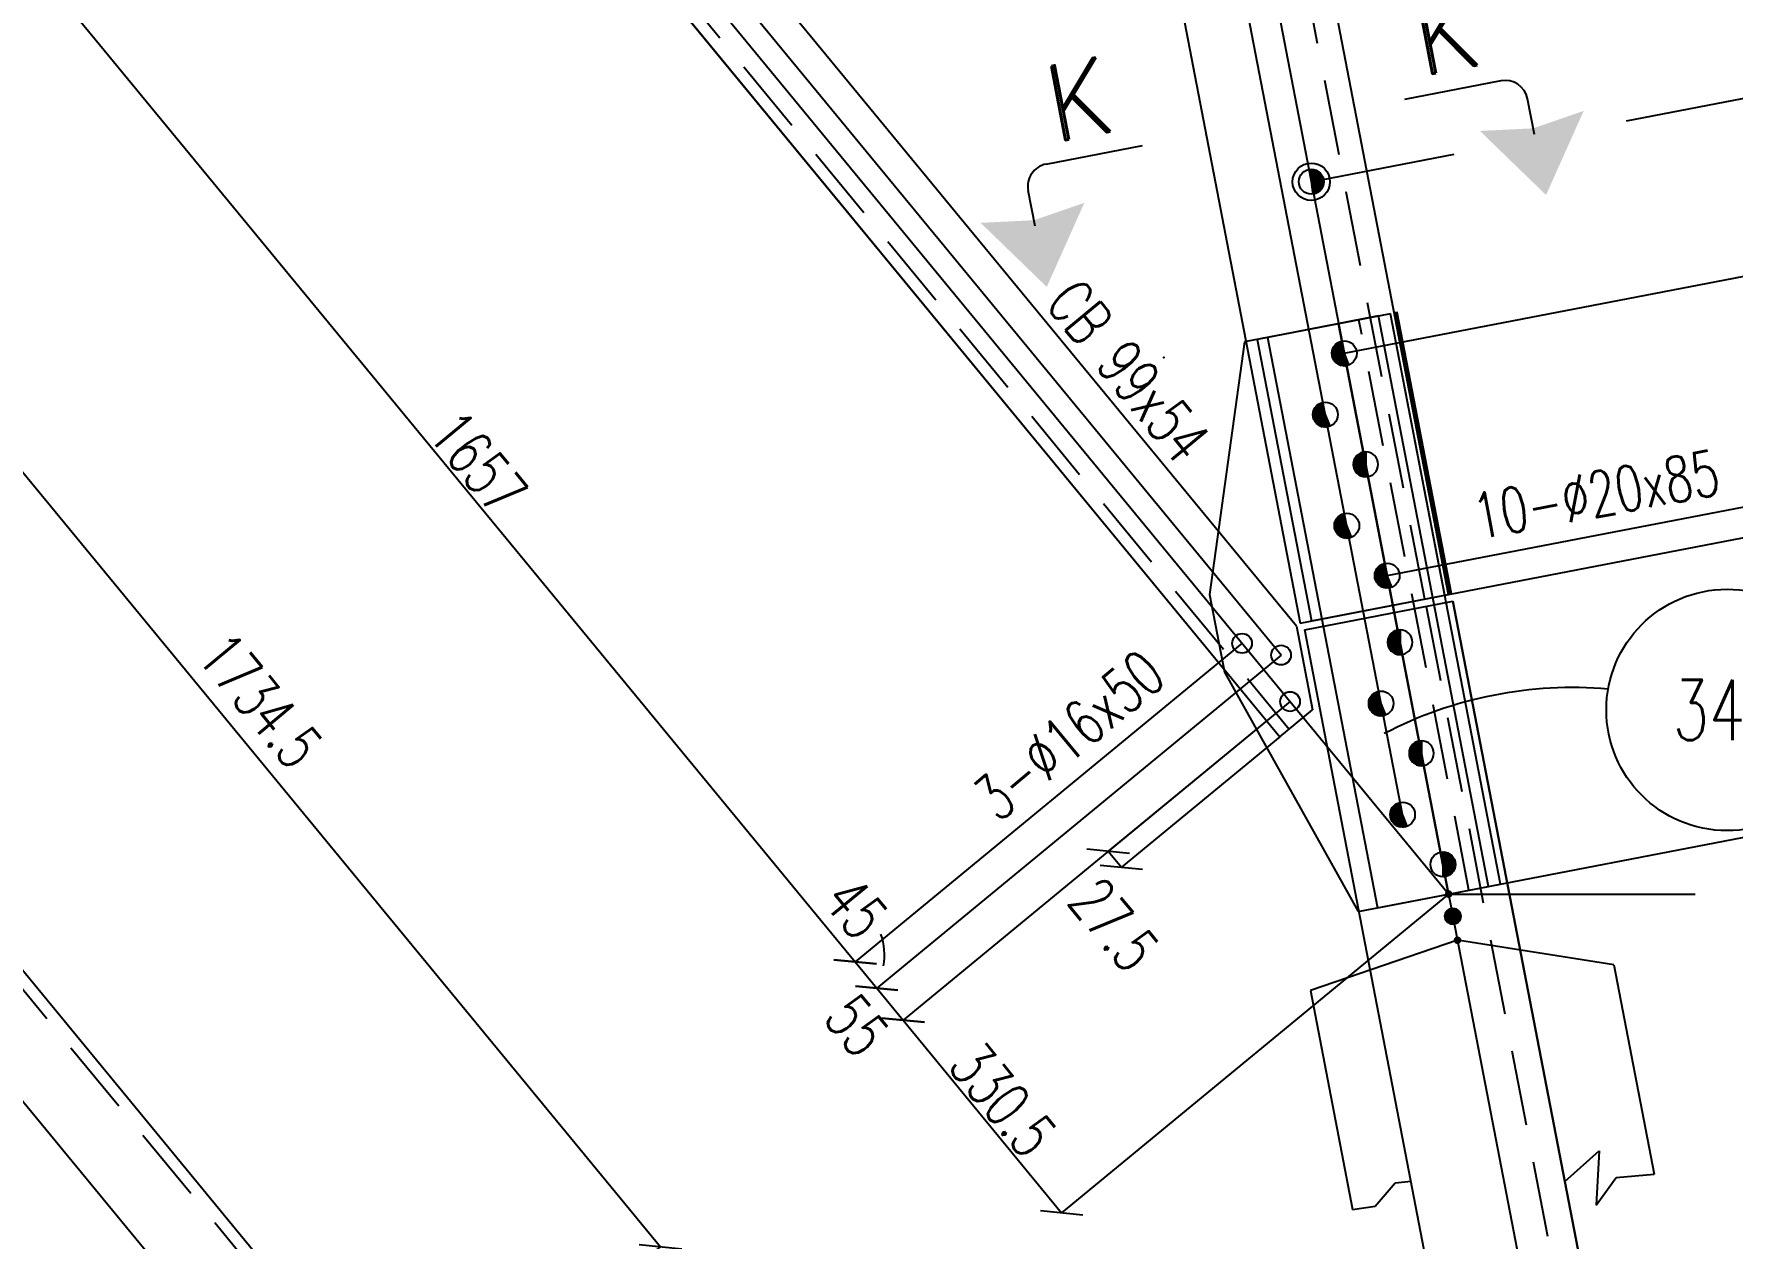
# Model space of a CAD drawing. Extents: x 686686 to 702906, y -4957 to 6593.
# Drawn here: x 694872 to 697122, y -3301 to -1704 of the extents above; entities that cross this region are included whole.
import ezdxf
from ezdxf.enums import TextEntityAlignment as Align

# ---------------------------------------------------------------- set-up
doc = ezdxf.new("R2010")
doc.units = 0
doc.header["$LTSCALE"] = 200
doc.header["$MEASUREMENT"] = 0
doc.linetypes.add('DASHED', pattern=[0.75, 0.5, -0.25])
doc.layers.get('0').update_dxf_attribs({"linetype": 'CONTINUOUS'})
for name, color, linetype in [('ASSI', 6, 'CONTINUOUS'), ('BOLLINI_1', 7, 'CONTINUOUS'), ('FORI', 2, 'CONTINUOUS'), ('LINEA_ANG', 2, 'CONTINUOUS'), ('LINEE_PIASTRA', 2, 'CONTINUOUS'), ('LINEE_PIASTRE', 2, 'CONTINUOUS'), ('LP', 3, 'CONTINUOUS'), ('LS', 7, 'CONTINUOUS'), ('LSP', 3, 'CONTINUOUS'), ('PIASTRE', 5, 'CONTINUOUS'), ('QT_MPR', 7, 'CONTINUOUS'), ('QT_MSP', 7, 'CONTINUOUS'), ('TRAT-Y', 7, 'DASHED')]:
    doc.layers.add(name, color=color, linetype=linetype)
doc.styles.add('QUOTE', font='ROMANS8.SHX', dxfattribs={"width": 0.7})
doc.styles.add('RD', font='ROMAND8.SHX', dxfattribs={"width": 0.7})
doc.styles.add('RQL', font='ROMANS8.SHX', dxfattribs={"width": 0.7})
doc.styles.add('RS', font='ROMANS8.shx', dxfattribs={"width": 0.7})
doc.styles.get("Standard").update_dxf_attribs({"font": 'ROMANS8.SHX', "width": 0.7})
doc.dimstyles.new('TRATTO', dxfattribs={"dimscale": 0, "dimtxt": 60, "dimasz": 40, "dimexe": 0, "dimexo": 0, "dimgap": 5, "dimtad": 1, "dimrnd": 0.5, "dimdsep": 46, "dimtxsty": 'RS', "dimblk1": 'OBLIQUE', "dimblk2": 'OBLIQUE', "dimsah": 1, "dimcen": 0.09, "dimclrd": 2, "dimclre": 2, "dimclrt": 7, "dimadec": 0, "dimazin": 0, "dimtfac": 1, "dimtix": 1, "dimtmove": 2, "dimatfit": 3, "dimfxl": 1, "dimtolj": 1, "dimtzin": 0, "dimarcsym": 0})

# ---------------------------------------------------------------- blocks, each defined once
blk = doc.blocks.new('MRKR_98')
blk.add_point((0, 0))
at = {"color": 7, "style": 'QUOTE', "width": 0.5, "flags": 1}
for tag, p in [('TI', (3.73, 6.83)), ('DI_S', (3.73, 6.42)), ('D_S', (3.73, 6.02)), ('E_S', (3.73, 5.68)), ('AUX2', (3.71, 4.93)), ('NFORI', (3.72, 5.3)), ('FAM', (3.73, 4.55)), ('AUX1', (3.73, 4.19)), ('COMMESSA', (3.73, 3.85)), ('MD', (3.73, 3.51)), ('MP', (3.73, 3.16)), ('LARGHEZZA', (3.73, 2.82)), ('SPESSORE', (3.73, 2.48)), ('NP', (3.73, 2.14)), ('SV', (3.73, 1.79)), ('PESO', (3.73, 1.45)), ('QUA', (3.73, 1.11)), ('LUN', (3.73, 0.76)), ('PROF', (3.73, 0.42)), ('POS', (3.73, 0.08))]:
    blk.add_attdef(tag, p, '', height=0.2, dxfattribs=at)
at = {"color": 7, "flags": 1}
for tag, p in [('LAV1', (5.26, 6.88)), ('LAV2', (5.26, 6.55)), ('LAV3', (5.26, 6.21)), ('LAV4', (5.26, 5.88)), ('LAV5', (5.26, 5.55)), ('LAV6', (5.26, 5.21)), ('LAV7', (5.26, 4.88)), ('LAV8', (5.26, 4.55)), ('LAV9', (5.26, 4.21)), ('LAV10', (5.26, 3.88))]:
    blk.add_attdef(tag, p, '', height=0.2, dxfattribs=at)
blk = doc.blocks.new('20')
at = {"color": 0}
for p, q in [((0, 0.98), (0.02, 1)), ((0, 0.94), (0.06, 1)), ((1, -0.01), (0, 0.99)), ((0, 0.89), (0.1, 0.99)), ((0, 0.85), (0.14, 0.99)), ((0, 0.8), (0.18, 0.98)), ((0, 0.76), (0.22, 0.98)), ((0, 0.71), (0.25, 0.97)), ((0, 0.67), (0.29, 0.96)), ((1, -0.05), (0, 0.95)), ((0, 0.62), (0.32, 0.95)), ((0, 0.58), (0.36, 0.93)), ((0, 0.53), (0.39, 0.92)), ((0, 0.49), (0.42, 0.91)), ((1, -0.09), (0, 0.9)), ((0, 0.44), (0.45, 0.89)), ((0, 0.4), (0.48, 0.88)), ((0.99, -0.13), (0, 0.86)), ((0, 0.35), (0.51, 0.86)), ((0, 0.31), (0.54, 0.84)), ((0, 0.26), (0.56, 0.83)), ((0.99, -0.17), (0, 0.81)), ((0, 0.22), (0.59, 0.81)), ((0, 0.17), (0.61, 0.79)), ((0.98, -0.21), (0, 0.77)), ((0, 0.13), (0.64, 0.77)), ((0, 0.08), (0.66, 0.75)), ((0, 0.04), (0.69, 0.73)), ((0.97, -0.25), (0, 0.72)), ((0, -0.01), (0.71, 0.7)), ((0.96, -0.28), (0, 0.68)), ((0, -0.05), (0.73, 0.68)), ((0, -0.1), (0.75, 0.66)), ((0.95, -0.32), (0, 0.63)), ((0, -0.14), (0.77, 0.63)), ((0, -0.19), (0.79, 0.61)), ((0.94, -0.35), (0, 0.59)), ((0, -0.23), (0.81, 0.58)), ((0, -0.28), (0.83, 0.56)), ((0.92, -0.38), (0, 0.54)), ((0, -0.32), (0.85, 0.53)), ((0.91, -0.41), (0, 0.5)), ((0, -0.36), (0.87, 0.5)), ((0, -0.41), (0.88, 0.47)), ((0.9, -0.44), (0, 0.45)), ((0, -0.45), (0.9, 0.44)), ((0.88, -0.47), (0, 0.41)), ((0, -0.5), (0.91, 0.41)), ((0, -0.54), (0.92, 0.38)), ((0.87, -0.5), (0, 0.36)), ((0, -0.59), (0.94, 0.35)), ((0.85, -0.53), (0, 0.32)), ((0, -0.63), (0.95, 0.31)), ((0, -0.68), (0.96, 0.28)), ((0.83, -0.56), (0, 0.27)), ((0, -0.72), (0.97, 0.25)), ((0.81, -0.58), (0, 0.23)), ((0, -0.77), (0.98, 0.21)), ((0.79, -0.61), (0, 0.18)), ((0, -0.81), (0.99, 0.17)), ((0.77, -0.63), (0, 0.14)), ((0, -0.86), (0.99, 0.13)), ((0.75, -0.66), (0, 0.09)), ((0, -0.9), (1, 0.09)), ((0.73, -0.68), (0, 0.05)), ((0, -0.95), (1, 0.05)), ((0.71, -0.7), (0, 0.01)), ((0, -0.99), (1, 0.01)), ((1, 0.04), (0.04, 1)), ((1, 0.09), (0.09, 1)), ((0.99, 0.14), (0.14, 0.99)), ((0.98, 0.19), (0.19, 0.98)), ((0.97, 0.25), (0.25, 0.97)), ((0.95, 0.31), (0.31, 0.95)), ((0.92, 0.38), (0.38, 0.92)), ((0.88, 0.47), (0.47, 0.88)), ((0.81, 0.59), (0.59, 0.81)), ((0.69, -0.73), (0, -0.04)), ((0.66, -0.75), (0, -0.08)), ((0.64, -0.77), (0, -0.13)), ((0.61, -0.79), (0, -0.17)), ((0.59, -0.81), (0, -0.22)), ((0.56, -0.83), (0, -0.26)), ((0.54, -0.84), (0, -0.31)), ((0.51, -0.86), (0, -0.35)), ((0.48, -0.88), (0, -0.4)), ((0.45, -0.89), (0, -0.44)), ((0.42, -0.91), (0, -0.49)), ((0.39, -0.92), (0, -0.53)), ((0.36, -0.93), (0, -0.58)), ((0.32, -0.95), (0, -0.62)), ((0.29, -0.96), (0, -0.67)), ((0.25, -0.97), (0, -0.71)), ((0.22, -0.98), (0, -0.76)), ((0.18, -0.98), (0, -0.8)), ((0.14, -0.99), (0, -0.85)), ((0.1, -0.99), (0, -0.89)), ((0.04, -1), (1, -0.04)), ((0.09, -1), (1, -0.09)), ((0.14, -0.99), (0.99, -0.14)), ((0.19, -0.98), (0.98, -0.19)), ((0.25, -0.97), (0.97, -0.25)), ((0.31, -0.95), (0.95, -0.31)), ((0.38, -0.92), (0.92, -0.38)), ((0.47, -0.88), (0.88, -0.47)), ((0.59, -0.81), (0.81, -0.59))]:
    blk.add_line(p, q, dxfattribs=at)
blk.add_line((0, 1), (0, -1))
blk.add_circle((0, 0), 1)
blk = doc.blocks.new('ASSE98')
blk.add_line((0, 0), (1, 0))
at = {"color": 7, "style": 'QUOTE', "width": 0.5, "flags": 1}
for tag, p in [('TI', (1.38308, 6.82731)), ('DI_S', (1.38308, 6.42178)), ('D_S', (1.38308, 6.02092)), ('E_S', (1.38308, 5.68065)), ('NFORI', (1.36454, 5.29792)), ('ALAR', (1.36349, 4.93246)), ('FAM', (1.3775, 4.54645)), ('ALA', (1.38308, 4.19257)), ('DISP2', (1.38308, 3.84971)), ('DISP1', (1.38308, 3.50686)), ('PINZAF', (1.38308, 3.164)), ('PINZAI', (1.38308, 2.82114)), ('TRP', (1.38308, 2.47829)), ('NP', (1.38308, 2.13543)), ('SV', (1.38308, 1.79257)), ('PESO', (1.38308, 1.44971)), ('QUA', (1.38308, 1.10686)), ('LUN', (1.38308, 0.764)), ('PROF', (1.38308, 0.42114)), ('POS', (1.38308, 0.07829))]:
    blk.add_attdef(tag, p, '', height=0.2, dxfattribs=at)
at = {"color": 7, "flags": 1}
for tag, p in [('LAV1', (3.07431, 6.82847)), ('LAV2', (3.07431, 6.49513)), ('LAV3', (3.07431, 6.1618)), ('LAV4', (3.07431, 5.82847)), ('LAV5', (3.07431, 5.49513)), ('LAV6', (3.07431, 5.1618)), ('LAV7', (3.07431, 4.82847)), ('LAV8', (3.07431, 4.49513)), ('LAV9', (3.07431, 4.1618)), ('LAV10', (3.07431, 3.82847))]:
    blk.add_attdef(tag, p, '', height=0.2, dxfattribs=at)
blk = doc.blocks.new('16')
blk.add_circle((0, 0), 1)
blk = doc.blocks.new('P20')
at = {"color": 0}
for p, q in [((0, 0.98), (0.02, 1)), ((0, 0.94), (0.06, 1)), ((1, -0.01), (0, 0.99)), ((0, 0.89), (0.1, 0.99)), ((0, 0.85), (0.14, 0.99)), ((0, 0.8), (0.18, 0.98)), ((0, 0.76), (0.22, 0.98)), ((0, 0.71), (0.25, 0.97)), ((0, 0.67), (0.29, 0.96)), ((1, -0.05), (0, 0.95)), ((0, 0.62), (0.32, 0.95)), ((0, 0.58), (0.36, 0.93)), ((0, 0.53), (0.39, 0.92)), ((0, 0.49), (0.42, 0.91)), ((1, -0.09), (0, 0.9)), ((0, 0.44), (0.45, 0.89)), ((0, 0.4), (0.48, 0.88)), ((0.99, -0.13), (0, 0.86)), ((0, 0.35), (0.51, 0.86)), ((0, 0.31), (0.54, 0.84)), ((0, 0.26), (0.56, 0.83)), ((0.99, -0.17), (0, 0.81)), ((0, 0.22), (0.59, 0.81)), ((0, 0.17), (0.61, 0.79)), ((0.98, -0.21), (0, 0.77)), ((0, 0.13), (0.64, 0.77)), ((0, 0.08), (0.66, 0.75)), ((0, 0.04), (0.69, 0.73)), ((0.97, -0.25), (0, 0.72)), ((0, -0.01), (0.71, 0.7)), ((0.96, -0.28), (0, 0.68)), ((0, -0.05), (0.73, 0.68)), ((0, -0.1), (0.75, 0.66)), ((0.95, -0.32), (0, 0.63)), ((0, -0.14), (0.77, 0.63)), ((0, -0.19), (0.79, 0.61)), ((0.94, -0.35), (0, 0.59)), ((0, -0.23), (0.81, 0.58)), ((0, -0.28), (0.83, 0.56)), ((0.92, -0.38), (0, 0.54)), ((0, -0.32), (0.85, 0.53)), ((0.91, -0.41), (0, 0.5)), ((0, -0.36), (0.87, 0.5)), ((0, -0.41), (0.88, 0.47)), ((0.9, -0.44), (0, 0.45)), ((0, -0.45), (0.9, 0.44)), ((0.88, -0.47), (0, 0.41)), ((0, -0.5), (0.91, 0.41)), ((0, -0.54), (0.92, 0.38)), ((0.87, -0.5), (0, 0.36)), ((0, -0.59), (0.94, 0.35)), ((0.85, -0.53), (0, 0.32)), ((0, -0.63), (0.95, 0.31)), ((0, -0.68), (0.96, 0.28)), ((0.83, -0.56), (0, 0.27)), ((0, -0.72), (0.97, 0.25)), ((0.81, -0.58), (0, 0.23)), ((0, -0.77), (0.98, 0.21)), ((0.79, -0.61), (0, 0.18)), ((0, -0.81), (0.99, 0.17)), ((0.77, -0.63), (0, 0.14)), ((0, -0.86), (0.99, 0.13)), ((0.75, -0.66), (0, 0.09)), ((0, -0.9), (1, 0.09)), ((0.73, -0.68), (0, 0.05)), ((0, -0.95), (1, 0.05)), ((0.71, -0.7), (0, 0.01)), ((0, -0.99), (1, 0.01)), ((1, 0.04), (0.04, 1)), ((1, 0.09), (0.09, 1)), ((0.99, 0.14), (0.14, 0.99)), ((0.98, 0.19), (0.19, 0.98)), ((0.97, 0.25), (0.25, 0.97)), ((0.95, 0.31), (0.31, 0.95)), ((0.92, 0.38), (0.38, 0.92)), ((0.88, 0.47), (0.47, 0.88)), ((0.81, 0.59), (0.59, 0.81)), ((0.69, -0.73), (0, -0.04)), ((0.66, -0.75), (0, -0.08)), ((0.64, -0.77), (0, -0.13)), ((0.61, -0.79), (0, -0.17)), ((0.59, -0.81), (0, -0.22)), ((0.56, -0.83), (0, -0.26)), ((0.54, -0.84), (0, -0.31)), ((0.51, -0.86), (0, -0.35)), ((0.48, -0.88), (0, -0.4)), ((0.45, -0.89), (0, -0.44)), ((0.42, -0.91), (0, -0.49)), ((0.39, -0.92), (0, -0.53)), ((0.36, -0.93), (0, -0.58)), ((0.32, -0.95), (0, -0.62)), ((0.29, -0.96), (0, -0.67)), ((0.25, -0.97), (0, -0.71)), ((0.22, -0.98), (0, -0.76)), ((0.18, -0.98), (0, -0.8)), ((0.14, -0.99), (0, -0.85)), ((0.1, -0.99), (0, -0.89)), ((0.04, -1), (1, -0.04)), ((0.09, -1), (1, -0.09)), ((0.14, -0.99), (0.99, -0.14)), ((0.19, -0.98), (0.98, -0.19)), ((0.25, -0.97), (0.97, -0.25)), ((0.31, -0.95), (0.95, -0.31)), ((0.38, -0.92), (0.92, -0.38)), ((0.47, -0.88), (0.88, -0.47)), ((0.59, -0.81), (0.81, -0.59))]:
    blk.add_line(p, q, dxfattribs=at)
for radius in [1.5, 1]:
    blk.add_circle((0, 0), radius)
blk = doc.blocks.new('_OBLIQUE')
at = {"color": 0, "linetype": 'ByBlock'}
blk.add_line((-0.5, -0.5), (0.5, 0.5), dxfattribs=at)
blk = doc.blocks.new('*D58')
at = {"layer": 'QT_MPR', "color": 2, "lineweight": -2, "transparency": 16777216}
for p, q in [((695174.5, 5308.5), (696426.5, 5549.9)), ((696426.5, 5549.9), (697998.8, -2603.1)), ((696746.8, -2844.6), (697998.8, -2603.1))]:
    blk.add_line(p, q, dxfattribs=at)
at = {"layer": 'QT_MPR', "color": 2, "lineweight": -2, "transparency": 16777216, "xscale": 40, "yscale": 40, "zscale": 40}
for p, rotation in [((696426.5, 5549.9), 100.9154326102449), ((697998.8, -2603.1), 280.9154326102449)]:
    blk.add_blockref('_OBLIQUE', p, dxfattribs=dict(at, rotation=rotation))
at = {"layer": 'QT_MPR', "color": 7, "transparency": 16777216, "insert": (697178.3, 1466.8), "char_height": 60, "attachment_point": 5, "rotation": 100.9154, "style": 'RS'}
blk.add_mtext('\\A1;8303.5', dxfattribs=at)
blk = doc.blocks.new('*D213')
at = {"layer": 'QT_MPR', "color": 2, "lineweight": -2, "transparency": 16777216}
for p, q in [((696376.4, -1214), (697387.7, -1018.9)), ((697387.7, -1018.9), (697566, -1943.2)), ((696608.6, -2127.8), (697566, -1943.2))]:
    blk.add_line(p, q, dxfattribs=at)
at = {"layer": 'QT_MPR', "color": 2, "lineweight": -2, "transparency": 16777216, "xscale": 40, "yscale": 40, "zscale": 40}
for p, rotation in [((697387.7, -1018.9), 100.9154326102449), ((697566, -1943.2), 280.9154326102449)]:
    blk.add_blockref('_OBLIQUE', p, dxfattribs=dict(at, rotation=rotation))
at = {"layer": 'QT_MPR', "color": 7, "transparency": 16777216, "insert": (697442.5, -1487.7), "char_height": 60, "attachment_point": 5, "rotation": 100.9154, "style": 'RS'}
blk.add_mtext('\\A1;941.5', dxfattribs=at)
blk = doc.blocks.new('*D72')
at = {"layer": 'QT_MPR', "color": 2, "lineweight": -2, "transparency": 16777216}
for p, q in [((696608.6, -2127.8), (697566, -1943.2)), ((697566, -1943.2), (697622.8, -2237.7)), ((696665.4, -2422.4), (697622.8, -2237.7))]:
    blk.add_line(p, q, dxfattribs=at)
at = {"layer": 'QT_MPR', "color": 2, "lineweight": -2, "transparency": 16777216, "xscale": 40, "yscale": 40, "zscale": 40}
for p, rotation in [((697566, -1943.2), 100.9154326102449), ((697622.8, -2237.7), 280.9154326102449)]:
    blk.add_blockref('_OBLIQUE', p, dxfattribs=dict(at, rotation=rotation))
at = {"layer": 'QT_MPR', "color": 7, "transparency": 16777216, "insert": (697634.7, -2076.1), "char_height": 60, "attachment_point": 5, "rotation": 100.9154, "style": 'RS'}
blk.add_mtext('\\A1;75x4', dxfattribs=at)
blk = doc.blocks.new('*D73')
at = {"layer": 'QT_MPR', "color": 2, "lineweight": -2, "transparency": 16777216}
for p, q in [((696608.6, -2127.8), (697566, -1943.2)), ((697566, -1943.2), (697622.8, -2237.7)), ((696665.4, -2422.4), (697622.8, -2237.7))]:
    blk.add_line(p, q, dxfattribs=at)
at = {"layer": 'QT_MPR', "color": 2, "lineweight": -2, "transparency": 16777216, "xscale": 40, "yscale": 40, "zscale": 40}
for p, rotation in [((697566, -1943.2), 100.9154326102449), ((697622.8, -2237.7), 280.9154326102449)]:
    blk.add_blockref('_OBLIQUE', p, dxfattribs=dict(at, rotation=rotation))
at = {"layer": 'QT_MPR', "color": 7, "transparency": 16777216, "insert": (697560, -2097.1), "char_height": 60, "attachment_point": 5, "rotation": 100.9154, "style": 'RS'}
blk.add_mtext('\\A1;300', dxfattribs=at)
blk = doc.blocks.new('*D74')
at = {"layer": 'QT_MPR', "color": 2, "lineweight": -2, "transparency": 16777216}
for p, q in [((696665.4, -2422.4), (697328.2, -2294.5)), ((697328.2, -2294.5), (697335.8, -2334)), ((696746.7, -2447.7), (697335.8, -2334))]:
    blk.add_line(p, q, dxfattribs=at)
at = {"layer": 'QT_MPR', "color": 2, "lineweight": -2, "transparency": 16777216, "xscale": 40, "yscale": 40, "zscale": 40}
for p, rotation in [((697328.2, -2294.5), 100.9154326102449), ((697335.8, -2334), 280.9154326102449)]:
    blk.add_blockref('_OBLIQUE', p, dxfattribs=dict(at, rotation=rotation))
at = {"layer": 'QT_MPR', "color": 7, "transparency": 16777216, "insert": (697303.5, -2396.7), "char_height": 60, "attachment_point": 5, "rotation": 100.9154, "style": 'RS'}
blk.add_mtext('\\A1;40', dxfattribs=at)
blk = doc.blocks.new('*D75')
at = {"layer": 'QT_MPR', "color": 2, "lineweight": -2, "transparency": 16777216}
for p, q in [((696665.4, -2422.4), (697622.8, -2237.7)), ((697622.8, -2237.7), (697704.2, -2660)), ((696746.8, -2844.6), (697704.2, -2660))]:
    blk.add_line(p, q, dxfattribs=at)
at = {"layer": 'QT_MPR', "color": 2, "lineweight": -2, "transparency": 16777216, "xscale": 40, "yscale": 40, "zscale": 40}
for p, rotation in [((697622.8, -2237.7), 100.9154326102449), ((697704.2, -2660), 280.9154326102449)]:
    blk.add_blockref('_OBLIQUE', p, dxfattribs=dict(at, rotation=rotation))
at = {"layer": 'QT_MPR', "color": 7, "transparency": 16777216, "insert": (697632.9, -2475.2), "char_height": 60, "attachment_point": 5, "rotation": 100.9154, "style": 'RS'}
blk.add_mtext('\\A1;430', dxfattribs=at)
blk = doc.blocks.new('*D91')
at = {"layer": 'QT_MSP', "color": 2, "lineweight": -2, "transparency": 16777216}
for p, q in [((696451.1, -1311.3), (697113.9, -1183.5)), ((697113.9, -1183.5), (697227.6, -1772.6)), ((696982.6, -1819.8), (697227.6, -1772.6))]:
    blk.add_line(p, q, dxfattribs=at)
at = {"layer": 'QT_MSP', "color": 2, "lineweight": -2, "transparency": 16777216, "xscale": 40, "yscale": 40, "zscale": 40}
for p, rotation in [((697113.9, -1183.5), 100.9154326102449), ((697227.6, -1772.6), 280.9154326102449)]:
    blk.add_blockref('_OBLIQUE', p, dxfattribs=dict(at, rotation=rotation))
at = {"layer": 'QT_MSP', "color": 7, "transparency": 16777216, "insert": (697136.4, -1484.7), "char_height": 60, "attachment_point": 5, "rotation": 100.9154, "style": 'RS'}
blk.add_mtext('\\A1;600', dxfattribs=at)
blk = doc.blocks.new('*D92')
at = {"layer": 'QT_MSP', "color": 2, "lineweight": -2, "transparency": 16777216}
for p, q in [((696982.6, -1819.8), (697227.6, -1772.6)), ((697227.6, -1772.6), (697271.4, -2000)), ((696608.6, -2127.8), (697271.4, -2000))]:
    blk.add_line(p, q, dxfattribs=at)
at = {"layer": 'QT_MSP', "color": 2, "lineweight": -2, "transparency": 16777216, "xscale": 40, "yscale": 40, "zscale": 40}
for p, rotation in [((697227.6, -1772.6), 100.9154326102449), ((697271.4, -2000), 280.9154326102449)]:
    blk.add_blockref('_OBLIQUE', p, dxfattribs=dict(at, rotation=rotation))
at = {"layer": 'QT_MSP', "color": 7, "transparency": 16777216, "insert": (697215.1, -1892.9), "char_height": 60, "attachment_point": 5, "rotation": 100.9154, "style": 'RS'}
blk.add_mtext('\\A1;231.5', dxfattribs=at)
blk = doc.blocks.new('*D141')
at = {"layer": 'QT_MPR', "color": 2, "lineweight": -2, "transparency": 16777216}
for p, q in [((695442.9, -1214), (694907, -1655.3)), ((694907, -1655.3), (695960.3, -2934.5)), ((696473.2, -2512.2), (695960.3, -2934.5))]:
    blk.add_line(p, q, dxfattribs=at)
at = {"layer": 'QT_MPR', "color": 2, "lineweight": -2, "transparency": 16777216, "xscale": 40, "yscale": 40, "zscale": 40}
for p, rotation in [((694907, -1655.3), 129.4706729200938), ((695960.3, -2934.5), 309.4706729200938)]:
    blk.add_blockref('_OBLIQUE', p, dxfattribs=dict(at, rotation=rotation))
at = {"layer": 'QT_MPR', "color": 7, "transparency": 16777216, "insert": (695460.7, -2272.7), "char_height": 60, "attachment_point": 5, "rotation": 309.4707, "style": 'RS'}
blk.add_mtext('\\A1;1657', dxfattribs=at)
blk = doc.blocks.new('*D142')
at = {"layer": 'QT_MPR', "color": 2, "lineweight": -2, "transparency": 16777216}
for p, q in [((696473.2, -2512.2), (695960.3, -2934.5)), ((696524.8, -2527.8), (695988.9, -2969.2)), ((695960.3, -2934.5), (695988.9, -2969.2))]:
    blk.add_line(p, q, dxfattribs=at)
at = {"layer": 'QT_MPR', "color": 2, "lineweight": -2, "transparency": 16777216, "xscale": 40, "yscale": 40, "zscale": 40}
for p, rotation in [((695960.3, -2934.5), 129.4706729200938), ((695988.9, -2969.2), 309.4706729200938)]:
    blk.add_blockref('_OBLIQUE', p, dxfattribs=dict(at, rotation=rotation))
at = {"layer": 'QT_MPR', "color": 7, "transparency": 16777216, "insert": (695961.2, -2862.9), "char_height": 60, "attachment_point": 5, "rotation": 309.4707, "style": 'RS'}
blk.add_mtext('\\A1;45', dxfattribs=at)
blk = doc.blocks.new('*D143')
at = {"layer": 'QT_MPR', "color": 2, "lineweight": -2, "transparency": 16777216}
for p, q in [((696524.8, -2527.8), (695988.9, -2969.2)), ((696536.7, -2589.4), (696023.9, -3011.7)), ((695988.9, -2969.2), (696023.9, -3011.7))]:
    blk.add_line(p, q, dxfattribs=at)
at = {"layer": 'QT_MPR', "color": 2, "lineweight": -2, "transparency": 16777216, "xscale": 40, "yscale": 40, "zscale": 40}
for p, rotation in [((695988.9, -2969.2), 129.4706729200938), ((696023.9, -3011.7), 309.4706729200938)]:
    blk.add_blockref('_OBLIQUE', p, dxfattribs=dict(at, rotation=rotation))
at = {"layer": 'QT_MPR', "color": 7, "transparency": 16777216, "insert": (695962.4, -3018.9), "char_height": 60, "attachment_point": 5, "rotation": 309.4707, "style": 'RS'}
blk.add_mtext('\\A1;55', dxfattribs=at)
blk = doc.blocks.new('*D144')
at = {"layer": 'QT_MPR', "color": 2, "lineweight": -2, "transparency": 16777216}
for p, q in [((696536.7, -2589.4), (696023.9, -3011.7)), ((696746.8, -2844.6), (696234, -3266.9)), ((696023.9, -3011.7), (696234, -3266.9))]:
    blk.add_line(p, q, dxfattribs=at)
at = {"layer": 'QT_MPR', "color": 2, "lineweight": -2, "transparency": 16777216, "xscale": 40, "yscale": 40, "zscale": 40}
for p, rotation in [((696023.9, -3011.7), 129.4706729200938), ((696234, -3266.9), 309.4706729200938)]:
    blk.add_blockref('_OBLIQUE', p, dxfattribs=dict(at, rotation=rotation))
at = {"layer": 'QT_MPR', "color": 7, "transparency": 16777216, "insert": (696156, -3117), "char_height": 60, "attachment_point": 5, "rotation": 309.4707, "style": 'RS'}
blk.add_mtext('\\A1;330.5', dxfattribs=at)
blk = doc.blocks.new('*D146')
at = {"layer": 'QT_MPR', "color": 2, "lineweight": -2, "transparency": 16777216}
for p, q in [((696536.7, -2589.4), (696295.7, -2787.9)), ((696523.3, -2636), (696313.1, -2809)), ((696295.7, -2787.9), (696313.1, -2809))]:
    blk.add_line(p, q, dxfattribs=at)
at = {"layer": 'QT_MPR', "color": 2, "lineweight": -2, "transparency": 16777216, "xscale": 40, "yscale": 40, "zscale": 40}
for p, rotation in [((696295.7, -2787.9), 129.4706729200938), ((696313.1, -2809), 309.4706729200938)]:
    blk.add_blockref('_OBLIQUE', p, dxfattribs=dict(at, rotation=rotation))
at = {"layer": 'QT_MPR', "color": 7, "transparency": 16777216, "insert": (696303.1, -2885.1), "char_height": 60, "attachment_point": 5, "rotation": 309.4707, "style": 'RS'}
blk.add_mtext('\\A1;27.5', dxfattribs=at)
blk = doc.blocks.new('*D155')
at = {"layer": 'QT_MPR', "color": 2, "lineweight": -2, "transparency": 16777216}
for p, q in [((694229.3, -2278.1), (694599.7, -1973.1)), ((694599.7, -1973.1), (695702.3, -3312)), ((695378.2, -3578.9), (695702.3, -3312))]:
    blk.add_line(p, q, dxfattribs=at)
at = {"layer": 'QT_MPR', "color": 2, "lineweight": -2, "transparency": 16777216, "xscale": 40, "yscale": 40, "zscale": 40}
for p, rotation in [((694599.7, -1973.1), 129.4706729200938), ((695702.3, -3312), 309.4706729200938)]:
    blk.add_blockref('_OBLIQUE', p, dxfattribs=dict(at, rotation=rotation))
at = {"layer": 'QT_MPR', "color": 7, "transparency": 16777216, "insert": (695171.9, -2588), "char_height": 60, "attachment_point": 5, "rotation": 309.4707, "style": 'RS'}
blk.add_mtext('\\A1;1734.5', dxfattribs=at)
blk = doc.blocks.new('xxx')
blk.add_circle((0, 0), 8)
at = {"color": 3, "style": 'RQL', "width": 0.7}
blk.add_attdef('POS', text='', height=4, dxfattribs=at).set_placement((0, 0), align=Align.MIDDLE)
at = {"color": 3, "style": 'RQL', "width": 0.7, "flags": 1}
blk.add_attdef('POS1', (-0.39, -5.42), '', height=2, dxfattribs=at)
at = {"style": 'RQL', "width": 0.7, "flags": 1}
blk.add_attdef('TIPO', (-0.39, -8.66), '', height=2, dxfattribs=at)
blk = doc.blocks.new('bull')
at = {"style": 'RS', "width": 0.7, "flags": 1}
for tag, p in [('NN', (-12.25, 0)), ('DIAMETRO', (0, -4.86)), ('SERRAGGIO', (0, -9.71)), ('LUNGHEZZA', (0, -14.57)), ('NB', (0, -19.43)), ('TIPO', (0, -24.12)), ('EL', (-0.14, -29))]:
    blk.add_attdef(tag, p, '', height=3, dxfattribs=at)
at = {"style": 'RS', "width": 0.7}
blk.add_attdef('BULLONE', (0, 0), '', height=3, dxfattribs=at)
blk = doc.blocks.new('12')
at = {"color": 0}
for p, q in [((-1, 0.06), (-0.06, 1)), ((-1, 0.01), (-0.01, 1)), ((-1, -0.03), (0.03, 1)), ((-1, -0.07), (0.07, 1)), ((0.09, -1), (-1, 0.09)), ((0.05, -1), (-1, 0.05)), ((0, -1), (-1, 0)), ((-0.99, 0.16), (-0.16, 0.99)), ((-0.99, 0.11), (-0.11, 0.99)), ((-0.99, -0.11), (0.11, 0.99)), ((-0.99, -0.15), (0.15, 0.99)), ((0.17, -0.99), (-0.99, 0.17)), ((0.13, -0.99), (-0.99, 0.13)), ((-0.98, 0.22), (-0.22, 0.98)), ((-0.98, -0.19), (0.19, 0.98)), ((0.21, -0.98), (-0.98, 0.21)), ((-0.97, -0.23), (0.23, 0.97)), ((0.24, -0.97), (-0.97, 0.24)), ((-0.96, 0.28), (-0.28, 0.96)), ((-0.96, -0.27), (0.27, 0.96)), ((0.28, -0.96), (-0.96, 0.28)), ((-0.95, -0.3), (0.3, 0.95)), ((0.31, -0.95), (-0.95, 0.31)), ((-0.94, 0.34), (-0.34, 0.94)), ((-0.94, -0.33), (0.33, 0.94)), ((0.35, -0.94), (-0.94, 0.35)), ((-0.93, -0.37), (0.37, 0.93)), ((0.38, -0.93), (-0.93, 0.38)), ((-0.92, -0.4), (0.4, 0.92)), ((-0.91, 0.42), (-0.42, 0.91)), ((0.41, -0.91), (-0.91, 0.41)), ((-0.9, -0.43), (0.43, 0.9)), ((0.44, -0.9), (-0.9, 0.44)), ((-0.89, -0.46), (0.46, 0.89)), ((0.47, -0.88), (-0.88, 0.47)), ((-0.87, -0.49), (0.49, 0.87)), ((0.5, -0.87), (-0.87, 0.5)), ((-0.86, 0.52), (-0.52, 0.86)), ((-0.86, -0.52), (0.52, 0.86)), ((0.53, -0.85), (-0.85, 0.53)), ((-0.84, -0.54), (0.54, 0.84)), ((0.55, -0.83), (-0.83, 0.55)), ((-0.82, -0.57), (0.57, 0.82)), ((0.58, -0.81), (-0.81, 0.58)), ((-0.8, -0.6), (0.6, 0.8)), ((0.61, -0.79), (-0.79, 0.61)), ((-0.78, -0.62), (0.62, 0.78)), ((0.63, -0.78), (-0.78, 0.63)), ((-0.76, -0.65), (0.65, 0.76)), ((0.66, -0.75), (-0.75, 0.66)), ((-0.74, -0.67), (0.67, 0.74)), ((0.68, -0.73), (-0.73, 0.68)), ((-0.72, -0.69), (0.69, 0.72)), ((0.7, -0.71), (-0.71, 0.7)), ((-0.7, -0.72), (0.72, 0.7)), ((0.73, -0.69), (-0.69, 0.73)), ((0.75, -0.67), (-0.67, 0.75)), ((-0.67, -0.74), (0.74, 0.67)), ((-0.65, -0.76), (0.76, 0.65)), ((0.77, -0.64), (-0.64, 0.77)), ((-0.63, -0.78), (0.78, 0.63)), ((0.79, -0.62), (-0.62, 0.79)), ((-0.6, -0.8), (0.8, 0.6)), ((0.81, -0.59), (-0.59, 0.81)), ((-0.57, -0.82), (0.82, 0.57)), ((0.83, -0.56), (-0.56, 0.83)), ((-0.55, -0.84), (0.84, 0.55)), ((0.84, -0.54), (-0.54, 0.84)), ((-0.52, -0.85), (0.85, 0.52)), ((0.86, -0.51), (-0.51, 0.86)), ((-0.49, -0.87), (0.87, 0.49)), ((0.88, -0.48), (-0.48, 0.88)), ((-0.46, -0.89), (0.89, 0.46)), ((0.89, -0.45), (-0.45, 0.89)), ((-0.43, -0.9), (0.9, 0.43)), ((0.91, -0.42), (-0.42, 0.91)), ((-0.4, -0.92), (0.92, 0.4)), ((0.92, -0.39), (-0.39, 0.92)), ((-0.37, -0.93), (0.93, 0.37)), ((0.93, -0.36), (-0.36, 0.93)), ((-0.34, -0.94), (0.94, 0.34)), ((0.95, -0.33), (-0.33, 0.95)), ((-0.3, -0.95), (0.95, 0.3)), ((0.96, -0.29), (-0.29, 0.96)), ((-0.27, -0.96), (0.96, 0.27)), ((0.97, -0.26), (-0.26, 0.97)), ((-0.23, -0.97), (0.97, 0.23)), ((0.98, -0.22), (-0.22, 0.98)), ((-0.2, -0.98), (0.98, 0.2)), ((0.98, -0.18), (-0.18, 0.98)), ((-0.16, -0.99), (0.99, 0.16)), ((0.99, -0.14), (-0.14, 0.99)), ((-0.12, -0.99), (0.99, 0.12)), ((0.99, -0.1), (-0.1, 0.99)), ((-0.08, -1), (1, 0.08)), ((1, -0.06), (-0.06, 1)), ((-0.04, -1), (1, 0.04)), ((1, -0.02), (-0.02, 1)), ((1, 0.02), (0.02, 1)), ((1, 0.07), (0.07, 1)), ((0.99, 0.12), (0.12, 0.99)), ((0.98, 0.17), (0.17, 0.98)), ((0.97, 0.23), (0.23, 0.97)), ((0.96, 0.29), (0.29, 0.96)), ((0.93, 0.36), (0.36, 0.93)), ((0.9, 0.44), (0.44, 0.9)), ((0.84, 0.55), (0.55, 0.84)), ((-0.04, -1), (-1, -0.04)), ((-0.09, -1), (-1, -0.09)), ((-0.14, -0.99), (-0.99, -0.14)), ((-0.2, -0.98), (-0.98, -0.2)), ((-0.25, -0.97), (-0.97, -0.25)), ((-0.32, -0.95), (-0.95, -0.32)), ((-0.39, -0.92), (-0.92, -0.39)), ((-0.48, -0.88), (-0.88, -0.48)), ((-0.6, -0.8), (-0.8, -0.6)), ((0.01, -1), (1, -0.01)), ((0.05, -1), (1, -0.05)), ((0.1, -0.99), (0.99, -0.1)), ((0.15, -0.99), (0.99, -0.15)), ((0.21, -0.98), (0.98, -0.21)), ((0.27, -0.96), (0.96, -0.27)), ((0.33, -0.94), (0.94, -0.33)), ((0.41, -0.91), (0.91, -0.41)), ((0.5, -0.87), (0.87, -0.5)), ((0.66, -0.75), (0.75, -0.66))]:
    blk.add_line(p, q, dxfattribs=at)
blk.add_circle((0, 0), 1)
blk = doc.blocks.new('A$C69A40839')
at = {"layer": 'LS', "color": 8}
for p, q in [((195, 356.9), (0, 290.1)), ((402.3, 324.3), (195, 356.9)), ((402.3, 324.3), (455.8, 46.8)), ((0, 290.1), (55.9, 0)), ((337.1, 37.2), (382.7, 77.5)), ((382.7, 77.5), (379, 5.7)), ((405.4, 42.5), (455.8, 46.8)), ((85.9, 4.2), (112.6, 35.4)), ((112.6, 35.4), (133.4, 37.5)), ((379, 5.7), (405.4, 42.5)), ((55.9, 0), (85.9, 4.2))]:
    blk.add_line(p, q, dxfattribs=at)
at = {"layer": 'LS', "color": 6, "const_width": 4.75}
for points in [[(185.9, 418.2, -1), (180.6, 417.8, -1)], [(197.6, 357.1, -1), (192.4, 356.6, -1)]]:
    blk.add_lwpolyline(points, format="xyb", close=True, dxfattribs=at)
at = {"layer": 'FORI', "xscale": 10.5, "yscale": 10.5, "zscale": 10.5, "rotation": 6.046281917136315}
blk.add_blockref('12', (188.9, 388.6), dxfattribs=at)

msp = doc.modelspace()

# ---------------------------------------------------------------- hatches: boundary and pattern name
at = {"layer": 'LS'}
h = msp.add_hatch(dxfattribs=at)
h.set_pattern_fill('ANSI31', color=256, scale=20, angle=90, style=0)
h.set_pattern_definition([(55.91543, (695806.346, 669.6682), (-2.0705283, 1.4010398), [])])
h.paths.add_polyline_path([(696747.623, -2447.21), (696750.569, -2446.642), (696678.612, -2073.517), (696675.667, -2074.085)])

# ---------------------------------------------------------------- linework, layer by layer
at = {"layer": 'LINEA_ANG'}
for p, q in [((696746.691, -2447.657), (695124.255, 5965.328)), ((694927.874, 5927.456), (696550.31, -2485.529)), ((696545.248, -2489.649), (690191.595, 5225.992)), ((690079.346, 5189.261), (696523.266, -2635.997)), ((695378.223, -3578.913), (688934.303, 4246.344)), ((688849.388, 4176.419), (695293.308, -3648.839)), ((696654.061, -2078.284), (696506.774, -2106.688)), ((696799.868, -2834.353), (696654.061, -2078.284)), ((696506.774, -2106.688), (696652.582, -2862.757)), ((696550.31, -2485.529), (696746.691, -2447.657)), ((696556.071, -2494.335), (696752.453, -2456.463)), ((696752.453, -2456.463), (696922.877, -3340.18)), ((696545.248, -2489.649), (696566.495, -2600.398)), ((696726.495, -3378.052), (696556.071, -2494.335)), ((696523.266, -2635.997), (696566.495, -2600.398)), ((696652.582, -2862.757), (696799.868, -2834.353))]:
    msp.add_line(p, q, dxfattribs=at)
at = {"layer": 'LINEE_PIASTRA'}
for p, q in [((696476.335, -2112.558), (696429.903, -2447.408)), ((696449.785, -2550.509), (696627.052, -2867.68))]:
    msp.add_line(p, q, dxfattribs=at)
at = {"layer": 'LINEE_PIASTRE'}
for p, q in [((696669.771, -2075.254), (696476.335, -2112.558)), ((696669.771, -2075.254), (696493.028, -2109.339)), ((696741.728, -2448.379), (696669.771, -2075.254)), ((696815.578, -2831.323), (696669.771, -2075.254)), ((696493.028, -2109.339), (696564.985, -2482.464)), ((696429.903, -2447.408), (696449.785, -2550.509)), ((696564.985, -2482.464), (696741.728, -2448.379)), ((696627.052, -2867.68), (696815.578, -2831.323))]:
    msp.add_line(p, q, dxfattribs=at)
at = {"layer": 'LS', "color": 6}
for p, q in [((695050.602, 5951.125), (696863.62, -3450.103)), ((696746.845, -2844.578), (690032.999, 5308.467)), ((696524.842, -2527.792), (691231.447, 3900.31)), ((696685.792, -2739.233), (696459.693, -1566.819)), ((696506.774, -2106.688), (696652.582, -2862.757))]:
    msp.add_line(p, q, dxfattribs=at)
at = {"layer": 'LS', "color": 2}
for p, q in [((696564.765, -1900.423), (696754.206, -1863.889)), ((696746.845, -2844.578), (697073.596, -2844.578))]:
    msp.add_line(p, q, dxfattribs=at)
at = {"layer": 'LS'}
msp.add_lwpolyline([(696750.569, -2446.642), (696678.612, -2073.517), (696675.667, -2074.085), (696747.623, -2447.21)], close=True, dxfattribs=at)
at = {"layer": 'LS', "color": 6, "const_width": 4.75}
msp.add_lwpolyline([(696749.46, -2844.355, -1), (696744.229, -2844.801, -1)], format="xyb", close=True, dxfattribs=at)
at = {"layer": 'LS', "color": 6}
for centre, radius, start, end in [((696911.005, -3110.321), 539.494, 84.967954, 117.533087), ((695920.357, -2924.994), 78.776, 349.307917, 20.333757)]:
    msp.add_arc(centre, radius, start, end, dxfattribs=at)
at = {"layer": 'LSP'}
for p, q in [((696816.233, -1766.531), (696688.585, -1791.148)), ((696860.487, -1837.58), (696851.371, -1790.308)), ((696213.427, -1876.98), (696341.075, -1852.364)), ((696198.767, -1959.39), (696189.65, -1912.119))]:
    msp.add_line(p, q, dxfattribs=at)
for centre, start, end in [((696821.914, -1795.988), 10.915433, 100.915433), ((696219.108, -1906.438), 100.915433, 190.915433)]:
    msp.add_arc(centre, 30, start, end, dxfattribs=at)
for points in [[(696875.988, -1917.956), (696925.785, -1806.51), (696858.945, -1829.584)], [(696875.988, -1917.956), (696788.318, -1833.02), (696858.945, -1829.584)], [(696214.267, -2039.767), (696264.065, -1928.321), (696197.225, -1951.395)], [(696214.267, -2039.767), (696126.598, -1954.831), (696197.225, -1951.395)]]:
    msp.add_solid(points, dxfattribs=at)
at = {"layer": 'TRAT-Y'}
for p, q in [((696715.27, -2453.717), (695092.834, 5959.269)), ((690091.697, 5199.432), (696535.617, -2625.826)), ((695365.872, -3589.084), (688921.951, 4236.173)), ((696773.847, -2839.371), (696628.04, -2083.302)), ((696717.104, -2463.28), (696887.528, -3346.997))]:
    msp.add_line(p, q, dxfattribs=at)

# ---------------------------------------------------------------- block references
at = {"layer": 'ASSI'}
for p, xscale, rotation in [((696746.691, -2447.657), 8568, 100.9154326102449), ((696746.845, -2844.578), 770, 100.9154326101934), ((696922.877, -3340.18), 899.9999999999999, 100.9154326102424)]:
    msp.add_blockref('ASSE98', p, dxfattribs=dict(at, xscale=xscale, rotation=rotation))
ref = msp.add_blockref('ASSE98', (690079.346, 5189.261), dxfattribs=dict(at, xscale=10137, zscale=10137, rotation=309.4706729200938))
ref.add_attrib('LAV1', 'CB 99x54', (696210.576, -2062.73), dxfattribs={"layer": '0', "color": 7, "height": 60, "rotation": 309.470673, "width": 0.7})
at = {"layer": 'ASSI', "xscale": 10137, "zscale": 10137, "rotation": 129.4706729200938}
msp.add_blockref('ASSE98', (695378.223, -3578.913), dxfattribs=at)
at = {"layer": 'BOLLINI_1', "xscale": 19.9979999500073, "yscale": 19.9979999500073, "zscale": 19.9979999500073}
msp.add_blockref('xxx', (697115.909, -2600.521), dxfattribs=at).add_auto_attribs({'POS': '342'})
at = {"layer": 'FORI'}
for name, p, xscale, yscale, zscale, rotation in [('P20', (696564.765, -1900.423), 16.5, 16.5, 16.5, 7.543052222774039), ('20', (696608.612, -2127.785), 16.5, 16.5, 16.5, 201.830865220485), ('20', (696583.538, -2209.003), 16.5, 16.5, 16.5, 201.830865220485), ('20', (696611.942, -2356.289), 16.5, 16.5, 16.5, 201.830865220485), ('20', (696665.42, -2422.358), 16.5, 16.5, 16.5, 201.830865220485), ('16', (696473.158, -2512.223), 13, 13, 13, 336.9297830993481), ('16', (696524.842, -2527.792), 13, 13, 13, 336.9297830993481), ('16', (696536.726, -2589.418), 13, 13, 13, 336.9297830993481), ('20', (696657.388, -2591.947), 16.5, 16.5, 16.5, 201.830865220485), ('20', (696685.792, -2739.233), 16.5, 16.5, 16.5, 201.830865220485)]:
    msp.add_blockref(name, p, dxfattribs=dict(at, xscale=xscale, yscale=yscale, zscale=zscale, rotation=rotation))
at = {"layer": 'FORI', "yscale": 16.5, "zscale": 16.5}
for p, xscale in [((696637.016, -2275.071), -16.5), ((696682.462, -2510.729), -16.5), ((696710.866, -2658.015), -16.5), ((696739.27, -2805.302), 16.5)]:
    msp.add_blockref('20', p, dxfattribs=dict(at, xscale=xscale))
at = {"layer": 'LP'}
msp.add_blockref('A$C69A40839', (696563.603, -3262.594), dxfattribs=at)
at = {"layer": 'LS', "color": 7, "xscale": 20, "yscale": 20, "zscale": 20}
for p, rotation, values in [((696785.954, -2374.693), 10.62090409078928, {'BULLONE': '10-%%c20x85                '}), ((696150.211, -2750.71), 39.78835809389918, {'BULLONE': '3-%%c16x50                '})]:
    msp.add_blockref('bull', p, dxfattribs=dict(at, rotation=rotation)).add_auto_attribs(values)
at = {"layer": 'PIASTRE', "xscale": 20, "yscale": 20, "zscale": 20, "rotation": 280.915432614}
for p in [(696369.307, -2133.198), (696564.985, -2482.464)]:
    msp.add_blockref('MRKR_98', p, dxfattribs=at)

# ---------------------------------------------------------------- texts
at = {"layer": 'LS', "color": 3, "style": 'RD'}
for p in [(696743.586, -1702.855), (696257.184, -1790.855)]:
    msp.add_text('K', height=100, rotation=10.915433, dxfattribs=at).set_placement(p, align=Align.MIDDLE)

# ---------------------------------------------------------------- dimensions: what is measured, and where the dimension line sits
at = {"layer": 'QT_MPR'}
for base, p1, p2, picture, middle in [((697998.787, -2603.142), (695174.538, 5308.467), (696746.845, -2844.578), '*D58', (697178.267, 1466.753)), ((697704.215, -2659.95), (696665.42, -2422.358), (696746.845, -2844.578), '*D75', (697632.945, -2475.219)), ((697335.836, -2334.041), (696665.42, -2422.358), (696746.691, -2447.657), '*D74', (697303.492, -2396.735))]:
    dim = msp.add_linear_dim(base=base, p1=p1, p2=p2, angle=100.915433, dimstyle='TRATTO', override={"dimscale": 1}, dxfattribs=at)
    dim.commit()
    dim.dimension.update_dxf_attribs({"geometry": picture, "text_midpoint": middle, "dimtype": 128})
for base, p1, p2, angle, text, picture, middle, dimtype in [((697565.982, -1943.157), (696376.38, -1213.969), (696608.612, -2127.785), 100.915433, '941.5', '*D213', (697442.497, -1487.67), 160), ((695960.343, -2934.514), (695442.938, -1213.969), (696473.158, -2512.223), 309.470673, '1657', '*D141', (695460.673, -2272.673), 128), ((697622.79, -2237.73), (696608.612, -2127.785), (696665.42, -2422.358), 100.915433, '75x4', '*D72', (697634.733, -2076.068), 128), ((697622.79, -2237.73), (696608.612, -2127.785), (696665.42, -2422.358), 100.915433, '300', '*D73', (697560.019, -2097.071), 128), ((695702.32, -3312.027), (694229.326, -2278.122), (695378.223, -3578.913), 309.470673, '1734.5', '*D155', (695171.904, -2588.037), 128), ((695988.869, -2969.154), (696473.158, -2512.223), (696524.842, -2527.792), 309.470673, '45', '*D142', (695961.194, -2862.941), 128), ((696023.912, -3011.709), (696524.842, -2527.792), (696536.726, -2589.418), 309.470673, '55', '*D143', (695962.363, -3018.93), 128), ((696234.03, -3266.869), (696536.726, -2589.418), (696746.845, -2844.578), 309.470673, '330.5', '*D144', (696155.989, -3117.04), 128), ((696313.123, -2809.045), (696536.726, -2589.418), (696523.266, -2635.997), 309.470673, '27.5', '*D146', (696303.081, -2885.116), 128)]:
    dim = msp.add_linear_dim(base=base, p1=p1, p2=p2, angle=angle, text=text, dimstyle='TRATTO', override={"dimscale": 1}, dxfattribs=at)
    dim.commit()
    dim.dimension.update_dxf_attribs({"geometry": picture, "text_midpoint": middle, "dimtype": dimtype})
at = {"layer": 'QT_MSP'}
for base, p1, p2, text, picture, middle in [((697227.563, -1772.603), (696451.149, -1311.278), (696982.596, -1819.845), '600', '*D91', (697136.388, -1484.658)), ((697271.41, -1999.965), (696982.596, -1819.845), (696608.612, -2127.785), '231.5', '*D92', (697215.119, -1892.912))]:
    dim = msp.add_linear_dim(base=base, p1=p1, p2=p2, angle=100.915433, text=text, dimstyle='TRATTO', override={"dimscale": 1}, dxfattribs=at)
    dim.commit()
    dim.dimension.update_dxf_attribs({"geometry": picture, "text_midpoint": middle, "dimtype": 128})

doc.saveas('drawing.dxf')
